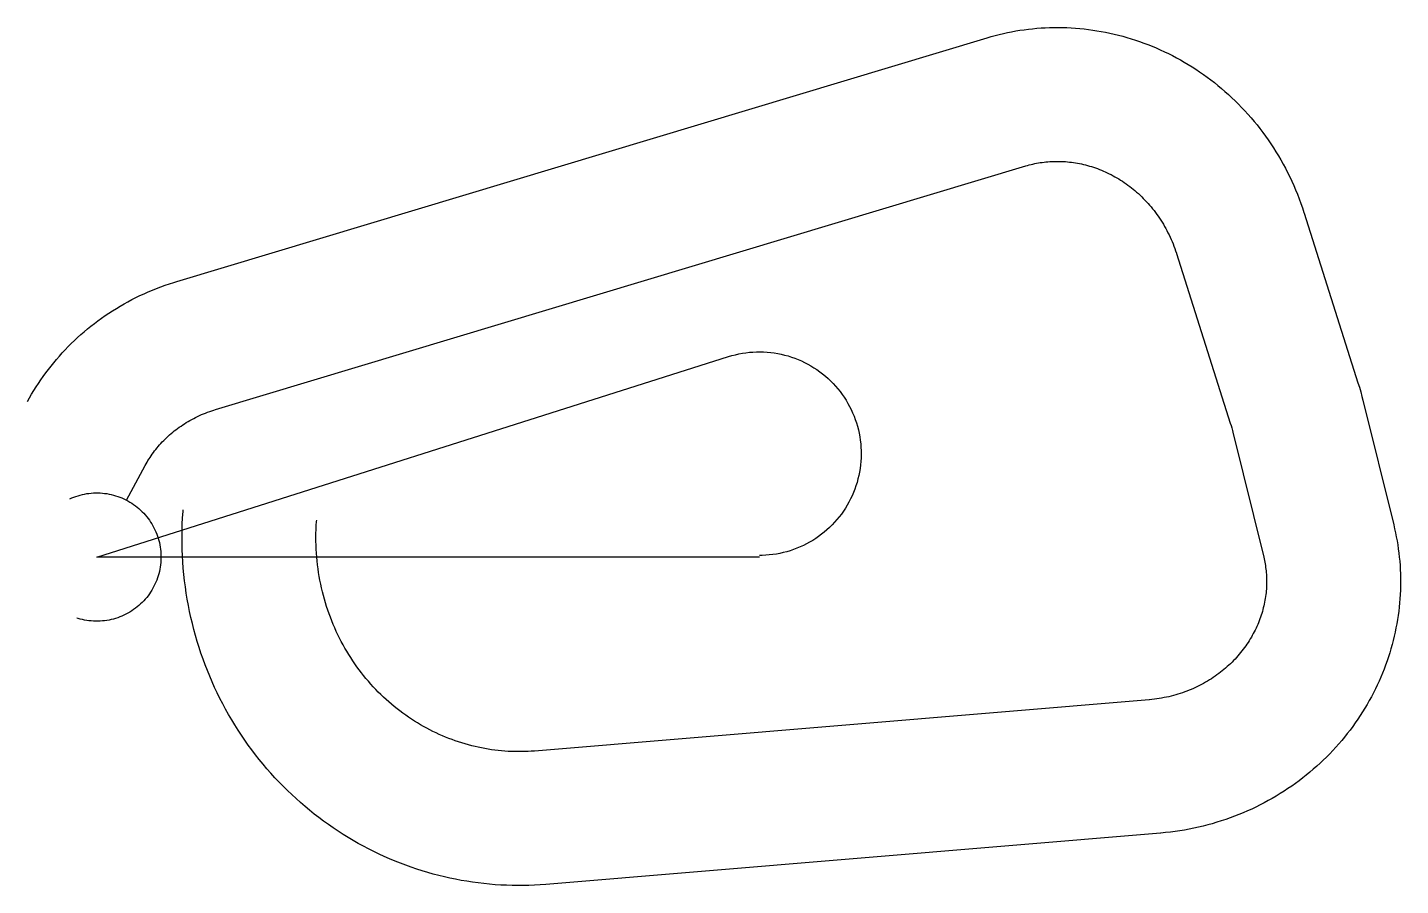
# Model space of a CAD drawing. Header units: metres. Extents: x -2383 to 44784, y -11286 to 18195.
import ezdxf

# ---------------------------------------------------------------- set-up
doc = ezdxf.new("R2010")
doc.units = ezdxf.units.M

msp = doc.modelspace()

# ---------------------------------------------------------------- linework, layer by layer
at = {"layer": 'Boundry', "color": 1}
for p, q in [((2752, 9472), (30585, 17844)), ((4076, 5067), (31910, 13439)), ((41472, 11817), (43321, 5990)), ((37087, 10426), (38936, 4599)), ((43489, 5392), (44549, 1103)), ((39024, 4289), (40083, 0)), ((1014, 1958), (1659, 3144)), ((36152, -4900), (15037, -6664)), ((36535, -9484), (15420, -11248))]:
    msp.add_line(p, q, dxfattribs=at)
at = {"layer": 'NorminalTrack', "color": 1}
msp.add_lwpolyline([(22767, 0), (0, 0), (21701, 6887), (21701, 6887), (21818, 6922), (21936, 6952), (22055, 6979), (22175, 7001), (22296, 7020), (22417, 7034), (22539, 7044), (22661, 7049), (22783, 7050), (22905, 7047), (23027, 7040), (23148, 7029), (23270, 7013), (23390, 6993), (23510, 6969), (23628, 6941), (23746, 6908), (23863, 6872), (23978, 6831), (24092, 6787), (24204, 6738), (24314, 6686), (24422, 6630), (24529, 6570), (24633, 6506), (24735, 6439), (24835, 6368), (24932, 6294), (25026, 6217), (25117, 6136), (25206, 6052), (25292, 5965), (25375, 5875), (25454, 5782), (25530, 5687), (25603, 5589), (25672, 5488), (25738, 5386), (25800, 5280), (25859, 5173), (25914, 5064), (25964, 4953), (26011, 4840), (26054, 4726), (26093, 4610), (26128, 4493), (26159, 4375), (26186, 4256), (26208, 4136), (26226, 4015), (26240, 3894), (26250, 3772), (26256, 3650), (26257, 3528), (26254, 3406), (26247, 3284), (26235, 3163), (26220, 3042), (26200, 2921), (26176, 2801), (26147, 2683), (26115, 2565), (26078, 2448), (26038, 2333), (25993, 2219), (25945, 2107), (25893, 1997), (25836, 1889), (25776, 1782), (25713, 1678), (25646, 1576), (25575, 1477), (25501, 1380), (25423, 1285), (25342, 1194), (25259, 1105), (25172, 1019), (25082, 936), (24989, 857), (24894, 781), (24796, 708), (24695, 639), (24592, 573), (24487, 511), (24380, 452), (24271, 397), (24160, 347), (24047, 300), (23933, 257), (23817, 218), (23700, 183), (23582, 152), (23463, 125), (23343, 103), (23222, 85), (23101, 71), (22979, 61), (22857, 55), (22759, 54)], dxfattribs=at)
at = {"layer": 'WindSpiral', "color": 5}
for points in [[(30585, 17844), (30722, 17884), (30861, 17922), (31001, 17957), (31141, 17990), (31282, 18021), (31424, 18049), (31567, 18075), (31710, 18098), (31854, 18119), (31999, 18137), (32144, 18153), (32290, 18167), (32436, 18177), (32582, 18186), (32729, 18191), (32876, 18195), (33024, 18195), (33172, 18193), (33320, 18189), (33468, 18182), (33616, 18172), (33764, 18160), (33913, 18145), (34061, 18127), (34209, 18107), (34357, 18084), (34505, 18059), (34653, 18030), (34800, 18000), (34948, 17966), (35094, 17931), (35241, 17892), (35387, 17851), (35532, 17807), (35677, 17761), (35821, 17712), (35965, 17660), (36108, 17606), (36250, 17549), (36392, 17490), (36532, 17428), (36672, 17363), (36811, 17296), (36949, 17227), (37086, 17155), (37222, 17080), (37356, 17003), (37490, 16923), (37622, 16842), (37754, 16757), (37883, 16670), (38012, 16581), (38139, 16489), (38265, 16396), (38389, 16299), (38512, 16201), (38633, 16100), (38753, 15997), (38871, 15891), (38988, 15783), (39102, 15674), (39215, 15562), (39326, 15448), (39436, 15331), (39543, 15213), (39649, 15093), (39752, 14970), (39854, 14846), (39953, 14720), (40051, 14591), (40146, 14461), (40239, 14329), (40330, 14195), (40419, 14060), (40506, 13922), (40590, 13783), (40672, 13643), (40752, 13500), (40829, 13356), (40904, 13211), (40977, 13064), (41047, 12915), (41114, 12766), (41179, 12614), (41241, 12462), (41301, 12308), (41359, 12152), (41413, 11996), (41465, 11838), (41472, 11817)], [(31910, 13439), (31970, 13457), (32031, 13473), (32093, 13489), (32155, 13503), (32218, 13517), (32281, 13530), (32345, 13541), (32409, 13552), (32474, 13561), (32539, 13569), (32604, 13576), (32670, 13582), (32736, 13587), (32802, 13591), (32869, 13594), (32936, 13595), (33003, 13595), (33071, 13594), (33138, 13592), (33206, 13589), (33274, 13585), (33343, 13579), (33411, 13572), (33480, 13564), (33548, 13555), (33617, 13544), (33686, 13532), (33755, 13519), (33824, 13505), (33892, 13489), (33961, 13472), (34030, 13454), (34099, 13435), (34167, 13414), (34236, 13392), (34304, 13369), (34372, 13345), (34440, 13319), (34508, 13292), (34575, 13263), (34642, 13234), (34709, 13203), (34776, 13171), (34842, 13138), (34908, 13103), (34973, 13067), (35038, 13030), (35103, 12991), (35167, 12952), (35231, 12911), (35294, 12868), (35356, 12825), (35418, 12780), (35480, 12734), (35541, 12687), (35601, 12639), (35661, 12589), (35719, 12539), (35778, 12487), (35835, 12434), (35892, 12379), (35948, 12324), (36003, 12267), (36057, 12209), (36111, 12151), (36163, 12091), (36215, 12029), (36266, 11967), (36316, 11904), (36364, 11840), (36412, 11774), (36459, 11708), (36505, 11640), (36550, 11572), (36594, 11503), (36637, 11432), (36678, 11361), (36719, 11289), (36758, 11215), (36796, 11141), (36833, 11066), (36869, 10990), (36903, 10914), (36937, 10836), (36969, 10758), (36999, 10679), (37029, 10599), (37057, 10518), (37084, 10437), (37087, 10426)], [(-2383, 5341), (-2312, 5468), (-2239, 5594), (-2164, 5719), (-2086, 5843), (-2006, 5966), (-1924, 6088), (-1840, 6208), (-1753, 6327), (-1665, 6445), (-1573, 6562), (-1480, 6677), (-1385, 6790), (-1287, 6902), (-1188, 7013), (-1086, 7122), (-982, 7229), (-876, 7335), (-769, 7439), (-659, 7541), (-547, 7642), (-433, 7741), (-318, 7838), (-200, 7933), (-81, 8026), (40, 8117), (163, 8206), (288, 8294), (414, 8379), (542, 8462), (672, 8543), (803, 8622), (936, 8698), (1071, 8773), (1207, 8845), (1344, 8915), (1483, 8983), (1623, 9048), (1765, 9111), (1908, 9172), (2052, 9230), (2197, 9286), (2344, 9339), (2491, 9390), (2640, 9438), (2752, 9472)], [(43321, 5990), (43370, 5832), (43416, 5672), (43459, 5511), (43489, 5392)], [(1659, 3144), (1691, 3201), (1724, 3258), (1758, 3314), (1793, 3370), (1829, 3426), (1866, 3481), (1904, 3536), (1944, 3590), (1984, 3644), (2026, 3697), (2068, 3750), (2112, 3802), (2157, 3853), (2203, 3904), (2250, 3954), (2298, 4004), (2347, 4053), (2397, 4101), (2448, 4149), (2500, 4196), (2553, 4242), (2607, 4287), (2662, 4332), (2718, 4376), (2775, 4419), (2833, 4461), (2892, 4502), (2952, 4542), (3013, 4582), (3074, 4620), (3137, 4658), (3200, 4694), (3264, 4730), (3329, 4764), (3395, 4798), (3462, 4830), (3529, 4862), (3598, 4892), (3667, 4921), (3736, 4949), (3807, 4977), (3878, 5002), (3950, 5027), (4022, 5051), (4076, 5067)], [(38936, 4599), (38962, 4517), (38986, 4434), (39008, 4351), (39024, 4289)], [(-932, 1998), (-861, 2029), (-790, 2058), (-718, 2085), (-645, 2108), (-571, 2130), (-496, 2148), (-421, 2164), (-345, 2178), (-269, 2188), (-192, 2196), (-115, 2202), (-38, 2204), (38, 2204), (115, 2202), (192, 2196), (269, 2188), (345, 2178), (421, 2164), (496, 2148), (571, 2130), (645, 2108), (718, 2085), (790, 2058), (861, 2029), (932, 1998), (1001, 1964), (1069, 1928), (1136, 1890), (1201, 1849), (1265, 1806), (1327, 1761), (1387, 1713), (1446, 1664), (1504, 1612), (1559, 1559), (1612, 1504), (1664, 1446), (1713, 1387), (1761, 1327), (1806, 1265), (1849, 1201), (1890, 1136), (1928, 1069), (1964, 1001), (1998, 932), (2029, 861), (2058, 790), (2085, 718), (2108, 645), (2130, 571), (2148, 496), (2164, 421), (2178, 345), (2188, 269), (2196, 192), (2202, 115), (2204, 38), (2204, -38), (2202, -115), (2196, -192), (2188, -269), (2178, -345), (2164, -421), (2148, -496), (2130, -571), (2108, -645), (2085, -718), (2058, -790), (2029, -861), (1998, -932), (1964, -1001), (1928, -1069), (1890, -1136), (1849, -1201), (1806, -1265), (1761, -1327), (1713, -1387), (1664, -1446), (1612, -1504), (1559, -1559), (1504, -1612), (1446, -1664), (1387, -1713), (1327, -1761), (1265, -1806), (1201, -1849), (1136, -1890), (1069, -1928), (1001, -1964), (932, -1998), (861, -2029), (790, -2058), (718, -2085), (645, -2108), (571, -2130), (496, -2148), (421, -2164), (345, -2178), (269, -2188), (192, -2196), (115, -2202), (38, -2204), (-38, -2204), (-115, -2202), (-192, -2196), (-269, -2188), (-345, -2178), (-421, -2164), (-496, -2148), (-571, -2130), (-645, -2108), (-681, -2097)], [(15420, -11248), (15228, -11262), (15035, -11273), (14842, -11281), (14649, -11285), (14456, -11286), (14262, -11283), (14068, -11278), (13874, -11268), (13680, -11256), (13485, -11240), (13291, -11220), (13097, -11197), (12904, -11171), (12710, -11141), (12517, -11108), (12324, -11072), (12131, -11032), (11939, -10988), (11748, -10941), (11557, -10891), (11367, -10838), (11177, -10781), (10988, -10720), (10801, -10657), (10614, -10590), (10428, -10519), (10243, -10446), (10059, -10369), (9876, -10288), (9694, -10205), (9514, -10118), (9335, -10028), (9157, -9934), (8981, -9838), (8806, -9738), (8633, -9635), (8462, -9529), (8292, -9420), (8123, -9307), (7957, -9192), (7792, -9074), (7630, -8952), (7469, -8828), (7310, -8701), (7154, -8570), (6999, -8437), (6846, -8301), (6696, -8162), (6548, -8021), (6403, -7877), (6259, -7730), (6118, -7580), (5980, -7428), (5844, -7273), (5711, -7115), (5580, -6955), (5452, -6793), (5326, -6628), (5204, -6461), (5084, -6292), (4967, -6120), (4853, -5946), (4741, -5770), (4633, -5591), (4528, -5411), (4425, -5229), (4326, -5044), (4230, -4858), (4137, -4670), (4048, -4480), (3961, -4288), (3878, -4094), (3798, -3899), (3721, -3702), (3648, -3504), (3578, -3304), (3512, -3103), (3449, -2900), (3389, -2696), (3333, -2491), (3281, -2285), (3232, -2077), (3186, -1869), (3145, -1659), (3106, -1449), (3072, -1237), (3041, -1025), (3014, -812), (2990, -598), (2971, -384), (2954, -169), (2942, 46), (2934, 262), (2929, 479), (2928, 695), (2931, 912), (2937, 1129), (2947, 1346), (2962, 1563), (2966, 1626)], [(15037, -6664), (14925, -6672), (14813, -6678), (14700, -6683), (14587, -6685), (14474, -6686), (14360, -6684), (14247, -6681), (14133, -6676), (14019, -6668), (13904, -6659), (13790, -6647), (13676, -6634), (13562, -6618), (13448, -6601), (13333, -6581), (13219, -6560), (13105, -6536), (12992, -6510), (12878, -6483), (12765, -6453), (12652, -6421), (12539, -6387), (12427, -6351), (12315, -6313), (12204, -6273), (12093, -6231), (11983, -6187), (11873, -6141), (11763, -6093), (11655, -6043), (11547, -5991), (11439, -5937), (11333, -5881), (11227, -5823), (11122, -5763), (11018, -5701), (10915, -5637), (10812, -5572), (10711, -5504), (10610, -5434), (10511, -5363), (10413, -5289), (10315, -5214), (10219, -5137), (10124, -5058), (10030, -4977), (9938, -4895), (9847, -4811), (9757, -4725), (9668, -4637), (9581, -4547), (9495, -4456), (9411, -4363), (9328, -4269), (9246, -4173), (9166, -4075), (9088, -3975), (9011, -3875), (8936, -3772), (8862, -3668), (8790, -3563), (8720, -3456), (8652, -3348), (8585, -3238), (8521, -3127), (8458, -3014), (8396, -2901), (8337, -2786), (8280, -2670), (8224, -2552), (8171, -2434), (8119, -2314), (8070, -2193), (8022, -2071), (7977, -1948), (7933, -1824), (7892, -1699), (7853, -1573), (7816, -1446), (7781, -1318), (7748, -1190), (7718, -1060), (7690, -930), (7663, -799), (7640, -668), (7618, -536), (7599, -403), (7582, -269), (7567, -135), (7555, -1), (7545, 134), (7537, 269), (7531, 405), (7528, 541), (7528, 677), (7529, 813), (7534, 950), (7540, 1087), (7549, 1224), (7552, 1264)], [(44549, 1103), (44581, 967), (44611, 831), (44639, 693), (44664, 555), (44687, 416), (44708, 277), (44726, 137), (44742, -4), (44755, -145), (44766, -287), (44774, -429), (44780, -571), (44783, -714), (44784, -857), (44783, -1000), (44779, -1143), (44772, -1287), (44763, -1431), (44751, -1575), (44737, -1718), (44721, -1862), (44701, -2006), (44679, -2150), (44655, -2293), (44628, -2437), (44599, -2580), (44567, -2722), (44532, -2865), (44495, -3007), (44456, -3149), (44413, -3290), (44369, -3431), (44322, -3571), (44272, -3710), (44220, -3849), (44165, -3987), (44108, -4125), (44048, -4261), (43985, -4397), (43921, -4532), (43854, -4666), (43784, -4799), (43712, -4931), (43637, -5062), (43561, -5192), (43481, -5321), (43400, -5448), (43316, -5575), (43229, -5700), (43141, -5823), (43050, -5946), (42956, -6067), (42861, -6186), (42763, -6304), (42663, -6421), (42561, -6536), (42457, -6649), (42350, -6761), (42242, -6871), (42131, -6979), (42019, -7085), (41904, -7190), (41787, -7293), (41669, -7394), (41548, -7493), (41425, -7590), (41301, -7685), (41175, -7778), (41047, -7869), (40917, -7957), (40785, -8044), (40652, -8129), (40517, -8211), (40380, -8291), (40242, -8369), (40102, -8444), (39961, -8518), (39818, -8588), (39674, -8657), (39528, -8723), (39381, -8786), (39233, -8847), (39084, -8906), (38933, -8962), (38781, -9015), (38628, -9066), (38473, -9114), (38318, -9160), (38162, -9203), (38004, -9243), (37846, -9281), (37687, -9316), (37527, -9348), (37366, -9378), (37204, -9404), (37042, -9428), (36879, -9449), (36716, -9468), (36552, -9483), (36535, -9484)], [(40083, 0), (40097, -58), (40110, -116), (40122, -175), (40132, -234), (40142, -294), (40151, -354), (40159, -414), (40166, -475), (40172, -536), (40176, -598), (40180, -659), (40182, -722), (40184, -784), (40184, -847), (40184, -910), (40182, -973), (40179, -1036), (40175, -1100), (40170, -1164), (40163, -1228), (40156, -1292), (40147, -1356), (40138, -1420), (40127, -1485), (40115, -1549), (40101, -1614), (40087, -1678), (40071, -1742), (40055, -1807), (40037, -1871), (40017, -1935), (39997, -2000), (39975, -2064), (39953, -2128), (39929, -2191), (39903, -2255), (39877, -2318), (39849, -2381), (39821, -2444), (39791, -2507), (39759, -2569), (39727, -2631), (39693, -2692), (39659, -2753), (39623, -2814), (39586, -2875), (39547, -2935), (39508, -2994), (39467, -3053), (39425, -3111), (39382, -3169), (39338, -3227), (39292, -3284), (39246, -3340), (39198, -3395), (39149, -3450), (39099, -3504), (39048, -3558), (38996, -3611), (38943, -3663), (38889, -3714), (38833, -3765), (38777, -3815), (38719, -3863), (38661, -3912), (38601, -3959), (38541, -4005), (38479, -4050), (38416, -4095), (38353, -4138), (38288, -4181), (38223, -4222), (38156, -4263), (38089, -4302), (38021, -4341), (37952, -4378), (37882, -4414), (37811, -4450), (37739, -4484), (37667, -4516), (37593, -4548), (37519, -4579), (37444, -4608), (37369, -4636), (37293, -4663), (37216, -4688), (37138, -4713), (37060, -4736), (36981, -4757), (36901, -4778), (36821, -4797), (36740, -4814), (36659, -4831), (36577, -4846), (36495, -4859), (36412, -4872), (36329, -4882), (36245, -4892), (36161, -4900), (36152, -4900)]]:
    msp.add_lwpolyline(points, dxfattribs=at)

doc.saveas('drawing.dxf')
